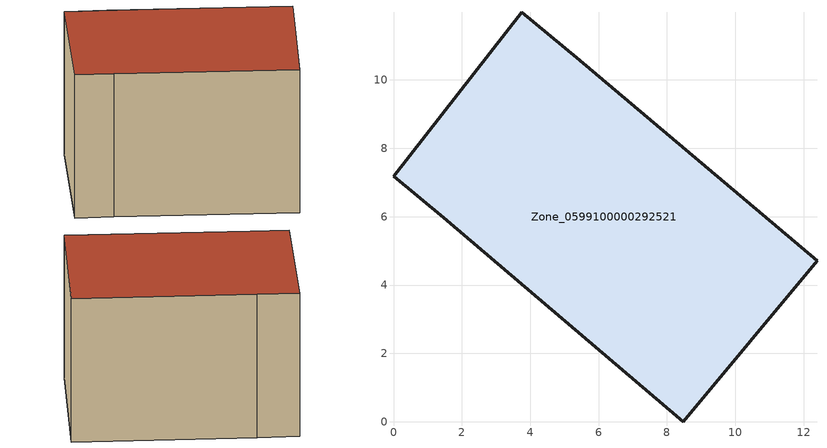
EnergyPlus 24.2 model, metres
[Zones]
Zone_0599100000292521
 floor ground (C_G): 1.47,5.96 0,7.18 3.75,11.98 5.36,10.66 12.39,4.71 8.47,0 z0
 wall outside (C_F): 0,7.18 1.47,5.96 8.47,0 12.39,4.71 5.36,10.66 3.75,11.98 0,7.18 z0:8.24
 roof outside (C_R): 12.39,4.71 5.36,10.66 3.75,11.98 0,7.18 1.47,5.96 8.47,0 z8.24
[BUILDING]
Pand.0599100000292521: North Axis=0; Terrain=City; Loads Convergence Tolerance Value=0.04; Temperature Convergence Tolerance Value=0.4; Solar Distribution=FullExterior; Maximum Number of Warmup Days=25; Minimum Number of Warmup Days=1
[Site:Location]
Rotterdam.The.Hague.AP_ZH_NLD Design_Conditions: Latitude=51.96; Longitude=4.45; Time Zone=1; Elevation=-4.5
[SITE:GROUNDTEMPERATURE:BUILDINGSURFACE]
18, 18, 18, 18, 18, 18, 18, 18, 18, 18, 18, 18
[MATERIAL] Thermal Absorptance=0.9; Solar Absorptance=0.7; Visible Absorptance=0.7
Name | Roughness | Thickness | Conductivity | Density | Specific Heat
G.TI.1946-1964 | MediumSmooth | 0.15 | 1 | 540 | 1210
F.TI.1946-1964 | Rough | 0.3 | 0.857143 | 1920 | 840
R.TI.1946-1964 | MediumRough | 0.2 | 0.277778 | 1500 | 1000
[CONSTRUCTION]
C_G: G.TI.1946-1964
C_F: F.TI.1946-1964
C_R: R.TI.1946-1964
[ZONE]
Zone_0599100000292521: Type=1; Multiplier=1; Ceiling Height=Autocalculate; Volume=Autocalculate; Floor Area=autocalculate; Part of Total Floor Area=Yes
[ZONEINFILTRATION:DESIGNFLOWRATE]
Infil_Zone_0599100000292521: Zone or ZoneList or Space or SpaceList=Zone_0599100000292521; Schedule=AlwaysOn; Design Flow Rate Calculation Method=Flow/Area; Flow Rate per Floor Area=0.003; Constant Term Coefficient=1; Temperature Term Coefficient=0; Velocity Term Coefficient=0; Velocity Squared Term Coefficient=0
[HVACTEMPLATE:ZONE:IDEALLOADSAIRSYSTEM]
Zone_0599100000292521: Maximum Heating Supply Air Temperature=50; Minimum Cooling Supply Air Temperature=13; Maximum Heating Supply Air Humidity Ratio=0.0156; Minimum Cooling Supply Air Humidity Ratio=0.0077; Heating Limit=NoLimit; Cooling Limit=NoLimit; Dehumidification Control Type=ConstantSensibleHeatRatio; Cooling Sensible Heat Ratio=0.7; Dehumidification Setpoint=60; Humidification Control Type=None; Humidification Setpoint=30; Outdoor Air Method=None; Outdoor Air Flow Rate per Person=0.00944; Outdoor Air Flow Rate per Zone Floor Area=0; Outdoor Air Flow Rate per Zone=0; Demand Controlled Ventilation Type=None; Outdoor Air Economizer Type=NoEconomizer; Heat Recovery Type=None; Sensible Heat Recovery Effectiveness=0.7; Latent Heat Recovery Effectiveness=0.65
[ZONECONTROL:THERMOSTAT]
ThermostatControl_Zone_0599100000292521: Zone or ZoneList=Zone_0599100000292521; Control Type Schedule=DualSetpointControlType; Control 1=Thermostat_Zone_0599100000292521; Temperature Difference Between Cutout And Setpoint=0
[THERMOSTATSETPOINT:DUALSETPOINT]
Thermostat_Zone_0599100000292521: Heating Setpoint Temperature Schedule=HeatingSetpoint_Zone_0599100000292521; Cooling Setpoint Temperature Schedule=CoolingSetpoint_Zone_0599100000292521
[SCHEDULE:COMPACT]
HeatingSetpoint_Zone_0599100000292521: Through: 12/31, For: AllDays, Until: 24:00, 21
CoolingSetpoint_Zone_0599100000292521: Through: 12/31, For: AllDays, Until: 24:00, 24
DualSetpointControlType: Through: 12/31, For: AllDays, Until: 24:00, 4
AlwaysOn: Through: 12/31, For: AllDays, Until: 24:00, 1
